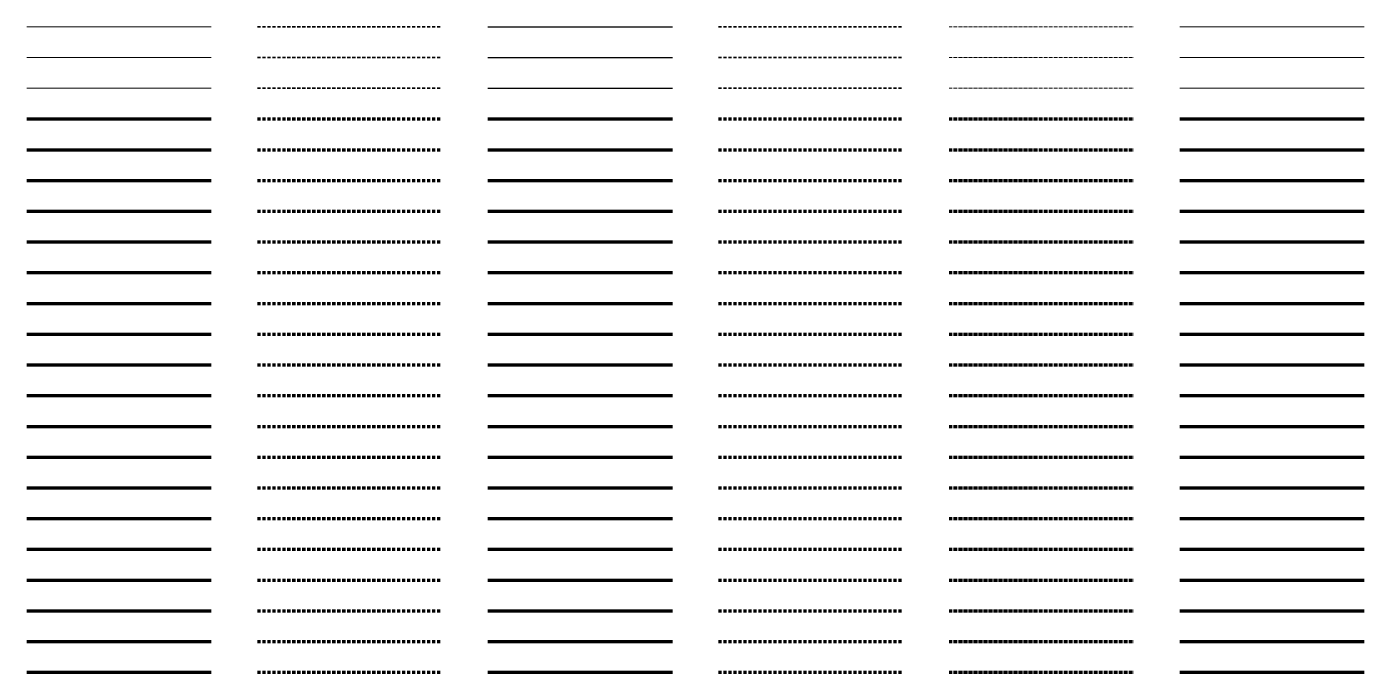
# Model space of a CAD drawing. Header units: metres. Extents: x -170 to 2070, y -13 to 14380.
# Drawn here: x 150 to 1020, y 1800 to 2220 of the extents above; entities that cross this region are included whole.
import ezdxf
from ezdxf.lldxf.tags import DXFTag

# ---------------------------------------------------------------- set-up
doc = ezdxf.new("R2010")
doc.units = ezdxf.units.M
doc.linetypes.add('KL-SO', pattern=[3.25, 2, -1.25])
doc.linetypes.add('KL-VERLATEN-SO', pattern=[3.25, 2, -0.5, 0.25, -0.5])
for name, color, linetype, lineweight in [('B-OI-KL-ET_HS_MANTELBUIS_ST_50-G', 7, 'Continuous', 70), ('B-OI-KL-ET_HS_MANTELBUIS_ST_50-RESERVE-G', 7, 'KL-RESERVE-SO', 70), ('B-OI-KL-ET_HS_MANTELBUIS_ST_50-VERLATEN-G', 7, 'KL-VERLATEN-SO', 70), ('B-OI-KL-ET_HS_MANTELBUIS_ST_500-G', 7, 'Continuous', 70), ('B-OI-KL-ET_HS_MANTELBUIS_ST_500-RESERVE-G', 7, 'KL-RESERVE-SO', 70), ('B-OI-KL-ET_HS_MANTELBUIS_ST_500-VERLATEN-G', 7, 'KL-VERLATEN-SO', 70), ('B-OI-KL-ET_HS_MANTELBUIS_ST_508-G', 7, 'Continuous', 70), ('B-OI-KL-ET_HS_MANTELBUIS_ST_508-RESERVE-G', 7, 'KL-RESERVE-SO', 70), ('B-OI-KL-ET_HS_MANTELBUIS_ST_508-VERLATEN-G', 7, 'KL-VERLATEN-SO', 70), ('B-OI-KL-ET_HS_MANTELBUIS_ST_521-G', 7, 'Continuous', 70), ('B-OI-KL-ET_HS_MANTELBUIS_ST_521-RESERVE-G', 7, 'KL-RESERVE-SO', 70), ('B-OI-KL-ET_HS_MANTELBUIS_ST_521-VERLATEN-G', 7, 'KL-VERLATEN-SO', 70), ('B-OI-KL-ET_HS_MANTELBUIS_ST_60.3-G', 7, 'Continuous', 70), ('B-OI-KL-ET_HS_MANTELBUIS_ST_60.3-RESERVE-G', 7, 'KL-RESERVE-SO', 70), ('B-OI-KL-ET_HS_MANTELBUIS_ST_60.3-VERLATEN-G', 7, 'KL-VERLATEN-SO', 70), ('B-OI-KL-ET_HS_MANTELBUIS_ST_600-G', 7, 'Continuous', 70), ('B-OI-KL-ET_HS_MANTELBUIS_ST_600-RESERVE-G', 7, 'KL-RESERVE-SO', 70), ('B-OI-KL-ET_HS_MANTELBUIS_ST_600-VERLATEN-G', 7, 'KL-VERLATEN-SO', 70), ('B-OI-KL-ET_HS_MANTELBUIS_ST_609-G', 7, 'Continuous', 70), ('B-OI-KL-ET_HS_MANTELBUIS_ST_609-RESERVE-G', 7, 'KL-RESERVE-SO', 70), ('B-OI-KL-ET_HS_MANTELBUIS_ST_609-VERLATEN-G', 7, 'KL-VERLATEN-SO', 70), ('B-OI-KL-ET_HS_MANTELBUIS_ST_63-G', 7, 'Continuous', 70), ('B-OI-KL-ET_HS_MANTELBUIS_ST_63-RESERVE-G', 7, 'KL-RESERVE-SO', 70), ('B-OI-KL-ET_HS_MANTELBUIS_ST_63-VERLATEN-G', 7, 'KL-VERLATEN-SO', 70), ('B-OI-KL-ET_HS_MANTELBUIS_ST_63.5-G', 7, 'Continuous', 70), ('B-OI-KL-ET_HS_MANTELBUIS_ST_63.5-RESERVE-G', 7, 'KL-RESERVE-SO', 70), ('B-OI-KL-ET_HS_MANTELBUIS_ST_63.5-VERLATEN-G', 7, 'KL-VERLATEN-SO', 70), ('B-OI-KL-ET_HS_MANTELBUIS_ST_70-G', 7, 'Continuous', 70), ('B-OI-KL-ET_HS_MANTELBUIS_ST_70-RESERVE-G', 7, 'KL-RESERVE-SO', 70), ('B-OI-KL-ET_HS_MANTELBUIS_ST_70-VERLATEN-G', 7, 'KL-VERLATEN-SO', 70), ('B-OI-KL-ET_HS_MANTELBUIS_ST_700-G', 7, 'Continuous', 70), ('B-OI-KL-ET_HS_MANTELBUIS_ST_700-RESERVE-G', 7, 'KL-RESERVE-SO', 70), ('B-OI-KL-ET_HS_MANTELBUIS_ST_700-VERLATEN-G', 7, 'KL-VERLATEN-SO', 70), ('B-OI-KL-ET_HS_MANTELBUIS_ST_75-G', 7, 'Continuous', 70), ('B-OI-KL-ET_HS_MANTELBUIS_ST_75-RESERVE-G', 7, 'KL-RESERVE-SO', 70), ('B-OI-KL-ET_HS_MANTELBUIS_ST_75-VERLATEN-G', 7, 'KL-VERLATEN-SO', 70), ('B-OI-KL-ET_HS_MANTELBUIS_ST_76.1-G', 7, 'Continuous', 70), ('B-OI-KL-ET_HS_MANTELBUIS_ST_76.1-RESERVE-G', 7, 'KL-RESERVE-SO', 70), ('B-OI-KL-ET_HS_MANTELBUIS_ST_76.1-VERLATEN-G', 7, 'KL-VERLATEN-SO', 70), ('B-OI-KL-ET_HS_MANTELBUIS_ST_762-G', 7, 'Continuous', 70), ('B-OI-KL-ET_HS_MANTELBUIS_ST_762-RESERVE-G', 7, 'KL-RESERVE-SO', 70), ('B-OI-KL-ET_HS_MANTELBUIS_ST_762-VERLATEN-G', 7, 'KL-VERLATEN-SO', 70), ('B-OI-KL-ET_HS_MANTELBUIS_ST_80-G', 7, 'Continuous', 70), ('B-OI-KL-ET_HS_MANTELBUIS_ST_80-RESERVE-G', 7, 'KL-RESERVE-SO', 70), ('B-OI-KL-ET_HS_MANTELBUIS_ST_80-VERLATEN-G', 7, 'KL-VERLATEN-SO', 70), ('B-OI-KL-ET_HS_MANTELBUIS_ST_800-G', 7, 'Continuous', 70), ('B-OI-KL-ET_HS_MANTELBUIS_ST_800-RESERVE-G', 7, 'KL-RESERVE-SO', 70), ('B-OI-KL-ET_HS_MANTELBUIS_ST_800-VERLATEN-G', 7, 'KL-VERLATEN-SO', 70), ('B-OI-KL-ET_HS_MANTELBUIS_ST_812.8-G', 7, 'Continuous', 70), ('B-OI-KL-ET_HS_MANTELBUIS_ST_812.8-RESERVE-G', 7, 'KL-RESERVE-SO', 70), ('B-OI-KL-ET_HS_MANTELBUIS_ST_812.8-VERLATEN-G', 7, 'KL-VERLATEN-SO', 70), ('B-OI-KL-ET_HS_MANTELBUIS_ST_88.9-G', 7, 'Continuous', 70), ('B-OI-KL-ET_HS_MANTELBUIS_ST_88.9-RESERVE-G', 7, 'KL-RESERVE-SO', 70), ('B-OI-KL-ET_HS_MANTELBUIS_ST_88.9-VERLATEN-G', 7, 'KL-VERLATEN-SO', 70), ('B-OI-KL-ET_HS_MANTELBUIS_ST_90-G', 7, 'Continuous', 70), ('B-OI-KL-ET_HS_MANTELBUIS_ST_90-RESERVE-G', 7, 'KL-RESERVE-SO', 70), ('B-OI-KL-ET_HS_MANTELBUIS_ST_90-VERLATEN-G', 7, 'KL-VERLATEN-SO', 70), ('B-OI-KL-ET_HS_OLIEDRUKLEIDING-G', 7, 'Continuous', 18), ('B-OI-KL-ET_HS_OLIEDRUKLEIDING-RESERVE-G', 7, 'KL-RESERVE-SO', 18), ('B-OI-KL-ET_HS_OLIEDRUKLEIDING-VERLATEN-G', 7, 'KL-VERLATEN-SO', 18), ('B-OI-KL-ET_HS_OVERIG-G', 7, 'Continuous', 18), ('B-OI-KL-ET_HS_OVERIG-RESERVE-G', 7, 'KL-RESERVE-SO', 18), ('B-OI-KL-ET_HS_OVERIG-VERLATEN-G', 7, 'KL-VERLATEN-SO', 18), ('B-OI-KL-ET_HS_TRANSPORT_30 kV_1x1200Alrm-G', 7, 'Continuous', 18), ('B-OI-KL-ET_HS_TRANSPORT_30 kV_1x1200Alrm-RESERVE-G', 7, 'KL-RESERVE-SO', 18), ('B-OI-KL-ET_HS_TRANSPORT_30 kV_1x1200Alrm-VERLATEN-G', 7, 'KL-VERLATEN-SO', 18), ('N-OI-KL-ET_HS_MANTELBUIS_ST_50-G', 10, 'KL-SO', 70), ('N-OI-KL-ET_HS_MANTELBUIS_ST_500-G', 10, 'KL-SO', 70), ('N-OI-KL-ET_HS_MANTELBUIS_ST_508-G', 10, 'KL-SO', 70), ('N-OI-KL-ET_HS_MANTELBUIS_ST_521-G', 10, 'KL-SO', 70), ('N-OI-KL-ET_HS_MANTELBUIS_ST_60.3-G', 10, 'KL-SO', 70), ('N-OI-KL-ET_HS_MANTELBUIS_ST_600-G', 10, 'KL-SO', 70), ('N-OI-KL-ET_HS_MANTELBUIS_ST_609-G', 10, 'KL-SO', 70), ('N-OI-KL-ET_HS_MANTELBUIS_ST_63-G', 10, 'KL-SO', 70), ('N-OI-KL-ET_HS_MANTELBUIS_ST_63.5-G', 10, 'KL-SO', 70), ('N-OI-KL-ET_HS_MANTELBUIS_ST_70-G', 10, 'KL-SO', 70), ('N-OI-KL-ET_HS_MANTELBUIS_ST_700-G', 10, 'KL-SO', 70), ('N-OI-KL-ET_HS_MANTELBUIS_ST_75-G', 10, 'KL-SO', 70), ('N-OI-KL-ET_HS_MANTELBUIS_ST_76.1-G', 10, 'KL-SO', 70), ('N-OI-KL-ET_HS_MANTELBUIS_ST_762-G', 10, 'KL-SO', 70), ('N-OI-KL-ET_HS_MANTELBUIS_ST_80-G', 10, 'KL-SO', 70), ('N-OI-KL-ET_HS_MANTELBUIS_ST_800-G', 10, 'KL-SO', 70), ('N-OI-KL-ET_HS_MANTELBUIS_ST_812.8-G', 10, 'KL-SO', 70), ('N-OI-KL-ET_HS_MANTELBUIS_ST_88.9-G', 10, 'KL-SO', 70), ('N-OI-KL-ET_HS_MANTELBUIS_ST_90-G', 10, 'KL-SO', 70), ('N-OI-KL-ET_HS_OLIEDRUKLEIDING-G', 7, 'KL-SO', 35), ('N-OI-KL-ET_HS_OVERIG-G', 7, 'KL-SO', 35), ('N-OI-KL-ET_HS_TRANSPORT_30 kV_1x1200Alrm-G', 7, 'KL-SO', 35), ('R-OI-KL-ET_HS_MANTELBUIS_ST_50-G', 10, 'KL-SO', 70), ('R-OI-KL-ET_HS_MANTELBUIS_ST_500-G', 10, 'KL-SO', 70), ('R-OI-KL-ET_HS_MANTELBUIS_ST_508-G', 10, 'KL-SO', 70), ('R-OI-KL-ET_HS_MANTELBUIS_ST_521-G', 10, 'KL-SO', 70), ('R-OI-KL-ET_HS_MANTELBUIS_ST_60.3-G', 10, 'KL-SO', 70), ('R-OI-KL-ET_HS_MANTELBUIS_ST_600-G', 10, 'KL-SO', 70), ('R-OI-KL-ET_HS_MANTELBUIS_ST_609-G', 10, 'KL-SO', 70), ('R-OI-KL-ET_HS_MANTELBUIS_ST_63-G', 10, 'KL-SO', 70), ('R-OI-KL-ET_HS_MANTELBUIS_ST_63.5-G', 10, 'KL-SO', 70), ('R-OI-KL-ET_HS_MANTELBUIS_ST_70-G', 10, 'KL-SO', 70), ('R-OI-KL-ET_HS_MANTELBUIS_ST_700-G', 10, 'KL-SO', 70), ('R-OI-KL-ET_HS_MANTELBUIS_ST_75-G', 10, 'KL-SO', 70), ('R-OI-KL-ET_HS_MANTELBUIS_ST_76.1-G', 10, 'KL-SO', 70), ('R-OI-KL-ET_HS_MANTELBUIS_ST_762-G', 10, 'KL-SO', 70), ('R-OI-KL-ET_HS_MANTELBUIS_ST_80-G', 10, 'KL-SO', 70), ('R-OI-KL-ET_HS_MANTELBUIS_ST_800-G', 10, 'KL-SO', 70), ('R-OI-KL-ET_HS_MANTELBUIS_ST_812.8-G', 10, 'KL-SO', 70), ('R-OI-KL-ET_HS_MANTELBUIS_ST_88.9-G', 10, 'KL-SO', 70), ('R-OI-KL-ET_HS_MANTELBUIS_ST_90-G', 10, 'KL-SO', 70), ('R-OI-KL-ET_HS_OLIEDRUKLEIDING-G', 7, 'KL-SO', 35), ('R-OI-KL-ET_HS_OVERIG-G', 7, 'KL-SO', 35), ('R-OI-KL-ET_HS_TRANSPORT_30 kV_1x1200Alrm-G', 7, 'KL-SO', 35), ('V-OI-KL-ET_HS_MANTELBUIS_ST_50-G', 7, 'V-KL-SO', 70), ('V-OI-KL-ET_HS_MANTELBUIS_ST_500-G', 7, 'V-KL-SO', 70), ('V-OI-KL-ET_HS_MANTELBUIS_ST_508-G', 7, 'V-KL-SO', 70), ('V-OI-KL-ET_HS_MANTELBUIS_ST_521-G', 7, 'V-KL-SO', 70), ('V-OI-KL-ET_HS_MANTELBUIS_ST_60.3-G', 7, 'V-KL-SO', 70), ('V-OI-KL-ET_HS_MANTELBUIS_ST_600-G', 7, 'V-KL-SO', 70), ('V-OI-KL-ET_HS_MANTELBUIS_ST_609-G', 7, 'V-KL-SO', 70), ('V-OI-KL-ET_HS_MANTELBUIS_ST_63-G', 7, 'V-KL-SO', 70), ('V-OI-KL-ET_HS_MANTELBUIS_ST_63.5-G', 7, 'V-KL-SO', 70), ('V-OI-KL-ET_HS_MANTELBUIS_ST_70-G', 7, 'V-KL-SO', 70), ('V-OI-KL-ET_HS_MANTELBUIS_ST_700-G', 7, 'V-KL-SO', 70), ('V-OI-KL-ET_HS_MANTELBUIS_ST_75-G', 7, 'V-KL-SO', 70), ('V-OI-KL-ET_HS_MANTELBUIS_ST_76.1-G', 7, 'V-KL-SO', 70), ('V-OI-KL-ET_HS_MANTELBUIS_ST_762-G', 7, 'V-KL-SO', 70), ('V-OI-KL-ET_HS_MANTELBUIS_ST_80-G', 7, 'V-KL-SO', 70), ('V-OI-KL-ET_HS_MANTELBUIS_ST_800-G', 7, 'V-KL-SO', 70), ('V-OI-KL-ET_HS_MANTELBUIS_ST_812.8-G', 7, 'V-KL-SO', 70), ('V-OI-KL-ET_HS_MANTELBUIS_ST_88.9-G', 7, 'V-KL-SO', 70), ('V-OI-KL-ET_HS_MANTELBUIS_ST_90-G', 7, 'V-KL-SO', 70), ('V-OI-KL-ET_HS_OLIEDRUKLEIDING-G', 7, 'V-KL-SO', 25), ('V-OI-KL-ET_HS_OVERIG-G', 7, 'V-KL-SO', 25), ('V-OI-KL-ET_HS_TRANSPORT_30 kV_1x1200Alrm-G', 7, 'V-KL-SO', 25)]:
    doc.layers.add(name, color=color, linetype=linetype, lineweight=lineweight)
doc.styles.get("Standard").update_dxf_attribs({"font": 'NLCS-ISO.ttf'})
tags = doc.linetypes.add('KL-RESERVE-SO', pattern='A,7,-2,["RS",Standard,S=1,R=0,X=-1,Y=-0.5],-1.5', length=10.5).pattern_tags.tags
tags[6] = DXFTag(74, 10)
doc.linetypes.add('V-KL-SO', pattern='A,2,[24,nlcs.shx,S=0.75,R=0,X=0,Y=0],2', length=4)

msp = doc.modelspace()

# ---------------------------------------------------------------- linework, layer by layer
at = {"layer": 'B-OI-KL-ET_HS_MANTELBUIS_ST_50-G'}
msp.add_line((150, 1800), (270, 1800), dxfattribs=at)
at = {"layer": 'B-OI-KL-ET_HS_MANTELBUIS_ST_50-RESERVE-G'}
msp.add_line((900, 1800), (1020, 1800), dxfattribs=at)
at = {"layer": 'B-OI-KL-ET_HS_MANTELBUIS_ST_50-VERLATEN-G'}
msp.add_line((750, 1800), (870, 1800), dxfattribs=at)
at = {"layer": 'B-OI-KL-ET_HS_MANTELBUIS_ST_500-G'}
msp.add_line((150, 1820), (270, 1820), dxfattribs=at)
at = {"layer": 'B-OI-KL-ET_HS_MANTELBUIS_ST_500-RESERVE-G'}
msp.add_line((900, 1820), (1020, 1820), dxfattribs=at)
at = {"layer": 'B-OI-KL-ET_HS_MANTELBUIS_ST_500-VERLATEN-G'}
msp.add_line((750, 1820), (870, 1820), dxfattribs=at)
at = {"layer": 'B-OI-KL-ET_HS_MANTELBUIS_ST_508-G'}
msp.add_line((150, 1840), (270, 1840), dxfattribs=at)
at = {"layer": 'B-OI-KL-ET_HS_MANTELBUIS_ST_508-RESERVE-G'}
msp.add_line((900, 1840), (1020, 1840), dxfattribs=at)
at = {"layer": 'B-OI-KL-ET_HS_MANTELBUIS_ST_508-VERLATEN-G'}
msp.add_line((750, 1840), (870, 1840), dxfattribs=at)
at = {"layer": 'B-OI-KL-ET_HS_MANTELBUIS_ST_521-G'}
msp.add_line((150, 1860), (270, 1860), dxfattribs=at)
at = {"layer": 'B-OI-KL-ET_HS_MANTELBUIS_ST_521-RESERVE-G'}
msp.add_line((900, 1860), (1020, 1860), dxfattribs=at)
at = {"layer": 'B-OI-KL-ET_HS_MANTELBUIS_ST_521-VERLATEN-G'}
msp.add_line((750, 1860), (870, 1860), dxfattribs=at)
at = {"layer": 'B-OI-KL-ET_HS_MANTELBUIS_ST_60.3-G'}
msp.add_line((150, 1880), (270, 1880), dxfattribs=at)
at = {"layer": 'B-OI-KL-ET_HS_MANTELBUIS_ST_60.3-RESERVE-G'}
msp.add_line((900, 1880), (1020, 1880), dxfattribs=at)
at = {"layer": 'B-OI-KL-ET_HS_MANTELBUIS_ST_60.3-VERLATEN-G'}
msp.add_line((750, 1880), (870, 1880), dxfattribs=at)
at = {"layer": 'B-OI-KL-ET_HS_MANTELBUIS_ST_600-G'}
msp.add_line((150, 1900), (270, 1900), dxfattribs=at)
at = {"layer": 'B-OI-KL-ET_HS_MANTELBUIS_ST_600-RESERVE-G'}
msp.add_line((900, 1900), (1020, 1900), dxfattribs=at)
at = {"layer": 'B-OI-KL-ET_HS_MANTELBUIS_ST_600-VERLATEN-G'}
msp.add_line((750, 1900), (870, 1900), dxfattribs=at)
at = {"layer": 'B-OI-KL-ET_HS_MANTELBUIS_ST_609-G'}
msp.add_line((150, 1920), (270, 1920), dxfattribs=at)
at = {"layer": 'B-OI-KL-ET_HS_MANTELBUIS_ST_609-RESERVE-G'}
msp.add_line((900, 1920), (1020, 1920), dxfattribs=at)
at = {"layer": 'B-OI-KL-ET_HS_MANTELBUIS_ST_609-VERLATEN-G'}
msp.add_line((750, 1920), (870, 1920), dxfattribs=at)
at = {"layer": 'B-OI-KL-ET_HS_MANTELBUIS_ST_63-G'}
msp.add_line((150, 1940), (270, 1940), dxfattribs=at)
at = {"layer": 'B-OI-KL-ET_HS_MANTELBUIS_ST_63-RESERVE-G'}
msp.add_line((900, 1940), (1020, 1940), dxfattribs=at)
at = {"layer": 'B-OI-KL-ET_HS_MANTELBUIS_ST_63-VERLATEN-G'}
msp.add_line((750, 1940), (870, 1940), dxfattribs=at)
at = {"layer": 'B-OI-KL-ET_HS_MANTELBUIS_ST_63.5-G'}
msp.add_line((150, 1960), (270, 1960), dxfattribs=at)
at = {"layer": 'B-OI-KL-ET_HS_MANTELBUIS_ST_63.5-RESERVE-G'}
msp.add_line((900, 1960), (1020, 1960), dxfattribs=at)
at = {"layer": 'B-OI-KL-ET_HS_MANTELBUIS_ST_63.5-VERLATEN-G'}
msp.add_line((750, 1960), (870, 1960), dxfattribs=at)
at = {"layer": 'B-OI-KL-ET_HS_MANTELBUIS_ST_70-G'}
msp.add_line((150, 1980), (270, 1980), dxfattribs=at)
at = {"layer": 'B-OI-KL-ET_HS_MANTELBUIS_ST_70-RESERVE-G'}
msp.add_line((900, 1980), (1020, 1980), dxfattribs=at)
at = {"layer": 'B-OI-KL-ET_HS_MANTELBUIS_ST_70-VERLATEN-G'}
msp.add_line((750, 1980), (870, 1980), dxfattribs=at)
at = {"layer": 'B-OI-KL-ET_HS_MANTELBUIS_ST_700-G'}
msp.add_line((150, 2000), (270, 2000), dxfattribs=at)
at = {"layer": 'B-OI-KL-ET_HS_MANTELBUIS_ST_700-RESERVE-G'}
msp.add_line((900, 2000), (1020, 2000), dxfattribs=at)
at = {"layer": 'B-OI-KL-ET_HS_MANTELBUIS_ST_700-VERLATEN-G'}
msp.add_line((750, 2000), (870, 2000), dxfattribs=at)
at = {"layer": 'B-OI-KL-ET_HS_MANTELBUIS_ST_75-G'}
msp.add_line((150, 2020), (270, 2020), dxfattribs=at)
at = {"layer": 'B-OI-KL-ET_HS_MANTELBUIS_ST_75-RESERVE-G'}
msp.add_line((900, 2020), (1020, 2020), dxfattribs=at)
at = {"layer": 'B-OI-KL-ET_HS_MANTELBUIS_ST_75-VERLATEN-G'}
msp.add_line((750, 2020), (870, 2020), dxfattribs=at)
at = {"layer": 'B-OI-KL-ET_HS_MANTELBUIS_ST_76.1-G'}
msp.add_line((150, 2040), (270, 2040), dxfattribs=at)
at = {"layer": 'B-OI-KL-ET_HS_MANTELBUIS_ST_76.1-RESERVE-G'}
msp.add_line((900, 2040), (1020, 2040), dxfattribs=at)
at = {"layer": 'B-OI-KL-ET_HS_MANTELBUIS_ST_76.1-VERLATEN-G'}
msp.add_line((750, 2040), (870, 2040), dxfattribs=at)
at = {"layer": 'B-OI-KL-ET_HS_MANTELBUIS_ST_762-G'}
msp.add_line((150, 2060), (270, 2060), dxfattribs=at)
at = {"layer": 'B-OI-KL-ET_HS_MANTELBUIS_ST_762-RESERVE-G'}
msp.add_line((900, 2060), (1020, 2060), dxfattribs=at)
at = {"layer": 'B-OI-KL-ET_HS_MANTELBUIS_ST_762-VERLATEN-G'}
msp.add_line((750, 2060), (870, 2060), dxfattribs=at)
at = {"layer": 'B-OI-KL-ET_HS_MANTELBUIS_ST_80-G'}
msp.add_line((150, 2080), (270, 2080), dxfattribs=at)
at = {"layer": 'B-OI-KL-ET_HS_MANTELBUIS_ST_80-RESERVE-G'}
msp.add_line((900, 2080), (1020, 2080), dxfattribs=at)
at = {"layer": 'B-OI-KL-ET_HS_MANTELBUIS_ST_80-VERLATEN-G'}
msp.add_line((750, 2080), (870, 2080), dxfattribs=at)
at = {"layer": 'B-OI-KL-ET_HS_MANTELBUIS_ST_800-G'}
msp.add_line((150, 2100), (270, 2100), dxfattribs=at)
at = {"layer": 'B-OI-KL-ET_HS_MANTELBUIS_ST_800-RESERVE-G'}
msp.add_line((900, 2100), (1020, 2100), dxfattribs=at)
at = {"layer": 'B-OI-KL-ET_HS_MANTELBUIS_ST_800-VERLATEN-G'}
msp.add_line((750, 2100), (870, 2100), dxfattribs=at)
at = {"layer": 'B-OI-KL-ET_HS_MANTELBUIS_ST_812.8-G'}
msp.add_line((150, 2120), (270, 2120), dxfattribs=at)
at = {"layer": 'B-OI-KL-ET_HS_MANTELBUIS_ST_812.8-RESERVE-G'}
msp.add_line((900, 2120), (1020, 2120), dxfattribs=at)
at = {"layer": 'B-OI-KL-ET_HS_MANTELBUIS_ST_812.8-VERLATEN-G'}
msp.add_line((750, 2120), (870, 2120), dxfattribs=at)
at = {"layer": 'B-OI-KL-ET_HS_MANTELBUIS_ST_88.9-G'}
msp.add_line((150, 2140), (270, 2140), dxfattribs=at)
at = {"layer": 'B-OI-KL-ET_HS_MANTELBUIS_ST_88.9-RESERVE-G'}
msp.add_line((900, 2140), (1020, 2140), dxfattribs=at)
at = {"layer": 'B-OI-KL-ET_HS_MANTELBUIS_ST_88.9-VERLATEN-G'}
msp.add_line((750, 2140), (870, 2140), dxfattribs=at)
at = {"layer": 'B-OI-KL-ET_HS_MANTELBUIS_ST_90-G'}
msp.add_line((150, 2160), (270, 2160), dxfattribs=at)
at = {"layer": 'B-OI-KL-ET_HS_MANTELBUIS_ST_90-RESERVE-G'}
msp.add_line((900, 2160), (1020, 2160), dxfattribs=at)
at = {"layer": 'B-OI-KL-ET_HS_MANTELBUIS_ST_90-VERLATEN-G'}
msp.add_line((750, 2160), (870, 2160), dxfattribs=at)
at = {"layer": 'B-OI-KL-ET_HS_OLIEDRUKLEIDING-G'}
msp.add_line((150, 2180), (270, 2180), dxfattribs=at)
at = {"layer": 'B-OI-KL-ET_HS_OLIEDRUKLEIDING-RESERVE-G'}
msp.add_line((900, 2180), (1020, 2180), dxfattribs=at)
at = {"layer": 'B-OI-KL-ET_HS_OLIEDRUKLEIDING-VERLATEN-G'}
msp.add_line((750, 2180), (870, 2180), dxfattribs=at)
at = {"layer": 'B-OI-KL-ET_HS_OVERIG-G'}
msp.add_line((150, 2200), (270, 2200), dxfattribs=at)
at = {"layer": 'B-OI-KL-ET_HS_OVERIG-RESERVE-G'}
msp.add_line((900, 2200), (1020, 2200), dxfattribs=at)
at = {"layer": 'B-OI-KL-ET_HS_OVERIG-VERLATEN-G'}
msp.add_line((750, 2200), (870, 2200), dxfattribs=at)
at = {"layer": 'B-OI-KL-ET_HS_TRANSPORT_30 kV_1x1200Alrm-G'}
msp.add_line((150, 2220), (270, 2220), dxfattribs=at)
at = {"layer": 'B-OI-KL-ET_HS_TRANSPORT_30 kV_1x1200Alrm-RESERVE-G'}
msp.add_line((900, 2220), (1020, 2220), dxfattribs=at)
at = {"layer": 'B-OI-KL-ET_HS_TRANSPORT_30 kV_1x1200Alrm-VERLATEN-G'}
msp.add_line((750, 2220), (870, 2220), dxfattribs=at)
at = {"layer": 'N-OI-KL-ET_HS_MANTELBUIS_ST_50-G'}
msp.add_line((300, 1800), (420, 1800), dxfattribs=at)
at = {"layer": 'N-OI-KL-ET_HS_MANTELBUIS_ST_500-G'}
msp.add_line((300, 1820), (420, 1820), dxfattribs=at)
at = {"layer": 'N-OI-KL-ET_HS_MANTELBUIS_ST_508-G'}
msp.add_line((300, 1840), (420, 1840), dxfattribs=at)
at = {"layer": 'N-OI-KL-ET_HS_MANTELBUIS_ST_521-G'}
msp.add_line((300, 1860), (420, 1860), dxfattribs=at)
at = {"layer": 'N-OI-KL-ET_HS_MANTELBUIS_ST_60.3-G'}
msp.add_line((300, 1880), (420, 1880), dxfattribs=at)
at = {"layer": 'N-OI-KL-ET_HS_MANTELBUIS_ST_600-G'}
msp.add_line((300, 1900), (420, 1900), dxfattribs=at)
at = {"layer": 'N-OI-KL-ET_HS_MANTELBUIS_ST_609-G'}
msp.add_line((300, 1920), (420, 1920), dxfattribs=at)
at = {"layer": 'N-OI-KL-ET_HS_MANTELBUIS_ST_63-G'}
msp.add_line((300, 1940), (420, 1940), dxfattribs=at)
at = {"layer": 'N-OI-KL-ET_HS_MANTELBUIS_ST_63.5-G'}
msp.add_line((300, 1960), (420, 1960), dxfattribs=at)
at = {"layer": 'N-OI-KL-ET_HS_MANTELBUIS_ST_70-G'}
msp.add_line((300, 1980), (420, 1980), dxfattribs=at)
at = {"layer": 'N-OI-KL-ET_HS_MANTELBUIS_ST_700-G'}
msp.add_line((300, 2000), (420, 2000), dxfattribs=at)
at = {"layer": 'N-OI-KL-ET_HS_MANTELBUIS_ST_75-G'}
msp.add_line((300, 2020), (420, 2020), dxfattribs=at)
at = {"layer": 'N-OI-KL-ET_HS_MANTELBUIS_ST_76.1-G'}
msp.add_line((300, 2040), (420, 2040), dxfattribs=at)
at = {"layer": 'N-OI-KL-ET_HS_MANTELBUIS_ST_762-G'}
msp.add_line((300, 2060), (420, 2060), dxfattribs=at)
at = {"layer": 'N-OI-KL-ET_HS_MANTELBUIS_ST_80-G'}
msp.add_line((300, 2080), (420, 2080), dxfattribs=at)
at = {"layer": 'N-OI-KL-ET_HS_MANTELBUIS_ST_800-G'}
msp.add_line((300, 2100), (420, 2100), dxfattribs=at)
at = {"layer": 'N-OI-KL-ET_HS_MANTELBUIS_ST_812.8-G'}
msp.add_line((300, 2120), (420, 2120), dxfattribs=at)
at = {"layer": 'N-OI-KL-ET_HS_MANTELBUIS_ST_88.9-G'}
msp.add_line((300, 2140), (420, 2140), dxfattribs=at)
at = {"layer": 'N-OI-KL-ET_HS_MANTELBUIS_ST_90-G'}
msp.add_line((300, 2160), (420, 2160), dxfattribs=at)
at = {"layer": 'N-OI-KL-ET_HS_OLIEDRUKLEIDING-G'}
msp.add_line((300, 2180), (420, 2180), dxfattribs=at)
at = {"layer": 'N-OI-KL-ET_HS_OVERIG-G'}
msp.add_line((300, 2200), (420, 2200), dxfattribs=at)
at = {"layer": 'N-OI-KL-ET_HS_TRANSPORT_30 kV_1x1200Alrm-G'}
msp.add_line((300, 2220), (420, 2220), dxfattribs=at)
at = {"layer": 'R-OI-KL-ET_HS_MANTELBUIS_ST_50-G'}
msp.add_line((600, 1800), (720, 1800), dxfattribs=at)
at = {"layer": 'R-OI-KL-ET_HS_MANTELBUIS_ST_500-G'}
msp.add_line((600, 1820), (720, 1820), dxfattribs=at)
at = {"layer": 'R-OI-KL-ET_HS_MANTELBUIS_ST_508-G'}
msp.add_line((600, 1840), (720, 1840), dxfattribs=at)
at = {"layer": 'R-OI-KL-ET_HS_MANTELBUIS_ST_521-G'}
msp.add_line((600, 1860), (720, 1860), dxfattribs=at)
at = {"layer": 'R-OI-KL-ET_HS_MANTELBUIS_ST_60.3-G'}
msp.add_line((600, 1880), (720, 1880), dxfattribs=at)
at = {"layer": 'R-OI-KL-ET_HS_MANTELBUIS_ST_600-G'}
msp.add_line((600, 1900), (720, 1900), dxfattribs=at)
at = {"layer": 'R-OI-KL-ET_HS_MANTELBUIS_ST_609-G'}
msp.add_line((600, 1920), (720, 1920), dxfattribs=at)
at = {"layer": 'R-OI-KL-ET_HS_MANTELBUIS_ST_63-G'}
msp.add_line((600, 1940), (720, 1940), dxfattribs=at)
at = {"layer": 'R-OI-KL-ET_HS_MANTELBUIS_ST_63.5-G'}
msp.add_line((600, 1960), (720, 1960), dxfattribs=at)
at = {"layer": 'R-OI-KL-ET_HS_MANTELBUIS_ST_70-G'}
msp.add_line((600, 1980), (720, 1980), dxfattribs=at)
at = {"layer": 'R-OI-KL-ET_HS_MANTELBUIS_ST_700-G'}
msp.add_line((600, 2000), (720, 2000), dxfattribs=at)
at = {"layer": 'R-OI-KL-ET_HS_MANTELBUIS_ST_75-G'}
msp.add_line((600, 2020), (720, 2020), dxfattribs=at)
at = {"layer": 'R-OI-KL-ET_HS_MANTELBUIS_ST_76.1-G'}
msp.add_line((600, 2040), (720, 2040), dxfattribs=at)
at = {"layer": 'R-OI-KL-ET_HS_MANTELBUIS_ST_762-G'}
msp.add_line((600, 2060), (720, 2060), dxfattribs=at)
at = {"layer": 'R-OI-KL-ET_HS_MANTELBUIS_ST_80-G'}
msp.add_line((600, 2080), (720, 2080), dxfattribs=at)
at = {"layer": 'R-OI-KL-ET_HS_MANTELBUIS_ST_800-G'}
msp.add_line((600, 2100), (720, 2100), dxfattribs=at)
at = {"layer": 'R-OI-KL-ET_HS_MANTELBUIS_ST_812.8-G'}
msp.add_line((600, 2120), (720, 2120), dxfattribs=at)
at = {"layer": 'R-OI-KL-ET_HS_MANTELBUIS_ST_88.9-G'}
msp.add_line((600, 2140), (720, 2140), dxfattribs=at)
at = {"layer": 'R-OI-KL-ET_HS_MANTELBUIS_ST_90-G'}
msp.add_line((600, 2160), (720, 2160), dxfattribs=at)
at = {"layer": 'R-OI-KL-ET_HS_OLIEDRUKLEIDING-G'}
msp.add_line((600, 2180), (720, 2180), dxfattribs=at)
at = {"layer": 'R-OI-KL-ET_HS_OVERIG-G'}
msp.add_line((600, 2200), (720, 2200), dxfattribs=at)
at = {"layer": 'R-OI-KL-ET_HS_TRANSPORT_30 kV_1x1200Alrm-G'}
msp.add_line((600, 2220), (720, 2220), dxfattribs=at)
at = {"layer": 'V-OI-KL-ET_HS_MANTELBUIS_ST_50-G'}
msp.add_line((450, 1800), (570, 1800), dxfattribs=at)
at = {"layer": 'V-OI-KL-ET_HS_MANTELBUIS_ST_500-G'}
msp.add_line((450, 1820), (570, 1820), dxfattribs=at)
at = {"layer": 'V-OI-KL-ET_HS_MANTELBUIS_ST_508-G'}
msp.add_line((450, 1840), (570, 1840), dxfattribs=at)
at = {"layer": 'V-OI-KL-ET_HS_MANTELBUIS_ST_521-G'}
msp.add_line((450, 1860), (570, 1860), dxfattribs=at)
at = {"layer": 'V-OI-KL-ET_HS_MANTELBUIS_ST_60.3-G'}
msp.add_line((450, 1880), (570, 1880), dxfattribs=at)
at = {"layer": 'V-OI-KL-ET_HS_MANTELBUIS_ST_600-G'}
msp.add_line((450, 1900), (570, 1900), dxfattribs=at)
at = {"layer": 'V-OI-KL-ET_HS_MANTELBUIS_ST_609-G'}
msp.add_line((450, 1920), (570, 1920), dxfattribs=at)
at = {"layer": 'V-OI-KL-ET_HS_MANTELBUIS_ST_63-G'}
msp.add_line((450, 1940), (570, 1940), dxfattribs=at)
at = {"layer": 'V-OI-KL-ET_HS_MANTELBUIS_ST_63.5-G'}
msp.add_line((450, 1960), (570, 1960), dxfattribs=at)
at = {"layer": 'V-OI-KL-ET_HS_MANTELBUIS_ST_70-G'}
msp.add_line((450, 1980), (570, 1980), dxfattribs=at)
at = {"layer": 'V-OI-KL-ET_HS_MANTELBUIS_ST_700-G'}
msp.add_line((450, 2000), (570, 2000), dxfattribs=at)
at = {"layer": 'V-OI-KL-ET_HS_MANTELBUIS_ST_75-G'}
msp.add_line((450, 2020), (570, 2020), dxfattribs=at)
at = {"layer": 'V-OI-KL-ET_HS_MANTELBUIS_ST_76.1-G'}
msp.add_line((450, 2040), (570, 2040), dxfattribs=at)
at = {"layer": 'V-OI-KL-ET_HS_MANTELBUIS_ST_762-G'}
msp.add_line((450, 2060), (570, 2060), dxfattribs=at)
at = {"layer": 'V-OI-KL-ET_HS_MANTELBUIS_ST_80-G'}
msp.add_line((450, 2080), (570, 2080), dxfattribs=at)
at = {"layer": 'V-OI-KL-ET_HS_MANTELBUIS_ST_800-G'}
msp.add_line((450, 2100), (570, 2100), dxfattribs=at)
at = {"layer": 'V-OI-KL-ET_HS_MANTELBUIS_ST_812.8-G'}
msp.add_line((450, 2120), (570, 2120), dxfattribs=at)
at = {"layer": 'V-OI-KL-ET_HS_MANTELBUIS_ST_88.9-G'}
msp.add_line((450, 2140), (570, 2140), dxfattribs=at)
at = {"layer": 'V-OI-KL-ET_HS_MANTELBUIS_ST_90-G'}
msp.add_line((450, 2160), (570, 2160), dxfattribs=at)
at = {"layer": 'V-OI-KL-ET_HS_OLIEDRUKLEIDING-G'}
msp.add_line((450, 2180), (570, 2180), dxfattribs=at)
at = {"layer": 'V-OI-KL-ET_HS_OVERIG-G'}
msp.add_line((450, 2200), (570, 2200), dxfattribs=at)
at = {"layer": 'V-OI-KL-ET_HS_TRANSPORT_30 kV_1x1200Alrm-G'}
msp.add_line((450, 2220), (570, 2220), dxfattribs=at)

doc.saveas('drawing.dxf')
